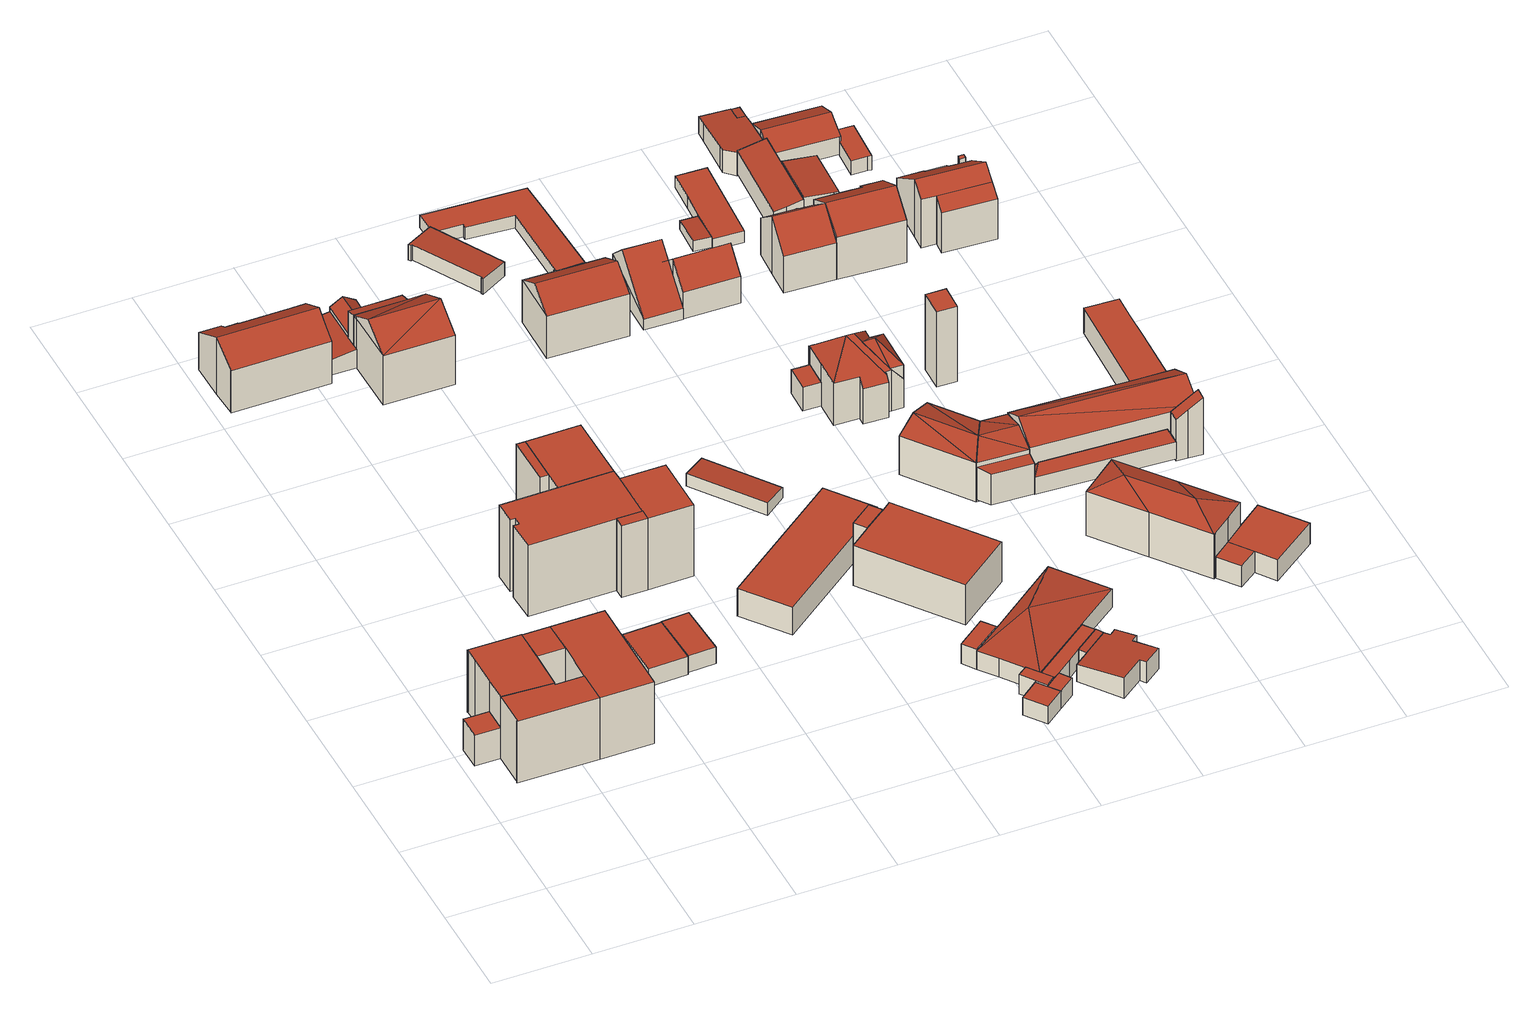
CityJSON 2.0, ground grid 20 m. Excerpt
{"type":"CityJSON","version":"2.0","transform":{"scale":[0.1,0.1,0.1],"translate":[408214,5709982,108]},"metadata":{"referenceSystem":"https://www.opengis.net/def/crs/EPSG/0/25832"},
"CityObjects":{
"building1":{"type":"Building","attributes":{"Gemeindeschluessel":"05978036","Geometrietyp2DReferenz":"3000","function":"31001_3051"},"children":["building1-1","building1-2","building1-3","building1-4","building1-5"]},
"building1-1":{"type":"BuildingPart","attributes":{"roofType":"1000","measuredHeight":14.36},"parents":["building1"],"geometry":[{"type":"MultiSurface","lod":"2","boundaries":[[[0,1,2,3]],[[1,4,5,2]],[[6,7,8,9]],[[7,10,11,8]],[[12,13,14,15]],[[13,0,3,14]],[[13,12,10,7,6,4,1,0]],[[3,2,5,9,8,11,15,14]],[[9,5,4,6]],[[15,11,10,12]]],"semantics":{"surfaces":[{"type":"WallSurface"},{"type":"RoofSurface"},{"type":"GroundSurface"},{"type":"ClosureSurface"}],"values":[0,0,0,0,0,0,1,2,3,3]}}]},
"building1-2":{"type":"BuildingPart","attributes":{"roofType":"1000","measuredHeight":7.15},"parents":["building1"],"geometry":[{"type":"MultiSurface","lod":"2","boundaries":[[[16,17,18,19]],[[17,20,21,18]],[[20,22,23,21]],[[24,16,19,5]],[[24,22,20,17,16]],[[18,21,23,5,19]],[[5,23,22,24]]],"semantics":{"surfaces":[{"type":"WallSurface"},{"type":"RoofSurface"},{"type":"GroundSurface"},{"type":"ClosureSurface"}],"values":[0,0,0,0,1,2,3]}}]},
"building1-3":{"type":"BuildingPart","attributes":{"roofType":"1000","measuredHeight":14.36},"parents":["building1"],"geometry":[{"type":"MultiSurface","lod":"2","boundaries":[[[25,26,27,28]],[[26,29,30,27]],[[29,12,15,30]],[[31,32,11,10]],[[31,10,12,29,26,25]],[[28,27,30,15,11,32]],[[10,11,15,12]],[[31,25,28,32]]],"semantics":{"surfaces":[{"type":"WallSurface"},{"type":"RoofSurface"},{"type":"GroundSurface"},{"type":"ClosureSurface"}],"values":[0,0,0,0,1,2,3,3]}}]},
"building1-4":{"type":"BuildingPart","attributes":{"roofType":"1000","measuredHeight":14.36},"parents":["building1"],"geometry":[{"type":"MultiSurface","lod":"2","boundaries":[[[33,25,28,34]],[[31,35,36,32]],[[35,31,25,33]],[[34,28,32,36]],[[25,31,32,28]],[[34,36,35,33]]],"semantics":{"surfaces":[{"type":"WallSurface"},{"type":"RoofSurface"},{"type":"GroundSurface"},{"type":"ClosureSurface"}],"values":[0,0,1,2,3,3]}}]},
"building1-5":{"type":"BuildingPart","attributes":{"roofType":"1000","measuredHeight":14.52},"parents":["building1"],"geometry":[{"type":"MultiSurface","lod":"2","boundaries":[[[37,23,22]],[[37,38,39,23]],[[38,40,41,39]],[[40,42,43,41]],[[42,44,45,43]],[[44,46,33,34,45]],[[47,48,6,9,36,35]],[[48,47,46,44,42,40,38,37,49]],[[5,23,39,41,43,45,34,36,9]],[[22,24,4,49,37]],[[22,23,5,24]],[[35,33,46,47]],[[35,36,34,33]],[[4,6,48,49]],[[4,24,5,9,6]]],"semantics":{"surfaces":[{"type":"WallSurface"},{"type":"RoofSurface"},{"type":"GroundSurface"},{"type":"ClosureSurface"}],"values":[0,0,0,0,0,0,0,1,2,0,3,0,3,0,3]}}]},
"building2":{"type":"Building","attributes":{"Gemeindeschluessel":"05978036","Geometrietyp2DReferenz":"3000","function":"31001_2500","roofType":"1000","measuredHeight":4.21},"geometry":[{"type":"MultiSurface","lod":"2","boundaries":[[[50,51,52,53]],[[51,54,55,52]],[[54,56,57,55]],[[56,50,53,57]],[[56,54,51,50]],[[53,52,55,57]]],"semantics":{"surfaces":[{"type":"WallSurface"},{"type":"RoofSurface"},{"type":"GroundSurface"}],"values":[0,0,0,0,1,2]}}]},
"building3":{"type":"Building","attributes":{"Gemeindeschluessel":"05978036","Geometrietyp2DReferenz":"3000","function":"31001_1000","roofType":"3100","measuredHeight":13.3},"geometry":[{"type":"MultiSurface","lod":"2","boundaries":[[[58,59,60,61]],[[59,62,63,60]],[[62,64,65,63]],[[64,66,67,65]],[[66,68,69,67]],[[68,70,71,69]],[[70,72,73,71]],[[72,74,75,73]],[[74,76,77,75]],[[76,78,79,77]],[[78,80,81,79]],[[80,82,83,81]],[[82,58,61,83]],[[78,76,74,72,70,68]],[[68,66,64,62,59,58,82,80,78]],[[61,60,63,65,67,69,71,73,75,77,79,81,83]]],"semantics":{"surfaces":[{"type":"WallSurface"},{"type":"RoofSurface"},{"type":"GroundSurface"}],"values":[0,0,0,0,0,0,0,0,0,0,0,0,0,1,1,2]}}]},
"building4":{"type":"Building","attributes":{"Gemeindeschluessel":"05978036","Geometrietyp2DReferenz":"3000","function":"31001_2500","roofType":"1000","measuredHeight":3.84},"geometry":[{"type":"MultiSurface","lod":"2","boundaries":[[[84,85,86,87]],[[85,88,89,86]],[[88,90,91,89]],[[90,84,87,91]],[[90,88,85,84]],[[87,86,89,91]]],"semantics":{"surfaces":[{"type":"WallSurface"},{"type":"RoofSurface"},{"type":"GroundSurface"}],"values":[0,0,0,0,1,2]}}]},
"building5":{"type":"Building","attributes":{"Gemeindeschluessel":"05978036","Geometrietyp2DReferenz":"3000","function":"31001_1000"},"children":["building5-1","building5-2","building5-3","building5-4","building5-5"]},
"building5-1":{"type":"BuildingPart","attributes":{"roofType":"1000","measuredHeight":16.8},"parents":["building5"],"geometry":[{"type":"MultiSurface","lod":"2","boundaries":[[[92,93,94,95,96]],[[93,97,98,99,94]],[[97,93,92,100]],[[101,95,94,99]],[[96,102,100,92]],[[95,101,102,96]],[[98,97,100,102]],[[102,101,99,98]]],"semantics":{"surfaces":[{"type":"WallSurface"},{"type":"RoofSurface"},{"type":"GroundSurface"},{"type":"ClosureSurface"}],"values":[0,0,1,2,0,3,0,3]}}]},
"building5-2":{"type":"BuildingPart","attributes":{"roofType":"1000","measuredHeight":16.68},"parents":["building5"],"geometry":[{"type":"MultiSurface","lod":"2","boundaries":[[[103,104,105,106]],[[104,107,108,105]],[[107,109,110,108]],[[109,107,104,103]],[[106,105,108,110]],[[106,110,109,103]]],"semantics":{"surfaces":[{"type":"WallSurface"},{"type":"RoofSurface"},{"type":"GroundSurface"},{"type":"ClosureSurface"}],"values":[0,0,0,1,2,3]}}]},
"building5-3":{"type":"BuildingPart","attributes":{"roofType":"1000","measuredHeight":16.76},"parents":["building5"],"geometry":[{"type":"MultiSurface","lod":"2","boundaries":[[[111,112,113,114]],[[111,115,116,112]],[[115,96,95,116]],[[96,115,111,114,102]],[[113,112,116,95,101]],[[101,95,96,102]],[[114,113,101,102]]],"semantics":{"surfaces":[{"type":"WallSurface"},{"type":"RoofSurface"},{"type":"GroundSurface"},{"type":"ClosureSurface"}],"values":[0,0,0,1,2,3,3]}}]},
"building5-4":{"type":"BuildingPart","attributes":{"roofType":"1000","measuredHeight":16.69},"parents":["building5"],"geometry":[{"type":"MultiSurface","lod":"2","boundaries":[[[117,103,106,118]],[[119,120,110,109]],[[119,121,122,120]],[[121,119,109,103,117]],[[118,106,110,120,122]],[[109,110,106,103]],[[117,118,122,121]]],"semantics":{"surfaces":[{"type":"WallSurface"},{"type":"RoofSurface"},{"type":"GroundSurface"},{"type":"ClosureSurface"}],"values":[0,0,0,1,2,3,3]}}]},
"building5-5":{"type":"BuildingPart","attributes":{"roofType":"1000","measuredHeight":16.69},"parents":["building5"],"geometry":[{"type":"MultiSurface","lod":"2","boundaries":[[[114,113,122,121]],[[98,123,124,99]],[[123,125,126,124]],[[125,127,128,126]],[[127,129,130,128]],[[129,131,132,130]],[[131,133,134,132]],[[133,117,118,134]],[[133,131,129,127,125,123,98,102,114,121,117]],[[118,122,113,101,99,124,126,128,130,132,134]],[[117,121,122,118]],[[113,114,102,101]],[[99,101,102,98]]],"semantics":{"surfaces":[{"type":"WallSurface"},{"type":"RoofSurface"},{"type":"GroundSurface"},{"type":"ClosureSurface"}],"values":[0,0,0,0,0,0,0,0,1,2,3,3,3]}}]},
"building6":{"type":"Building","attributes":{"Gemeindeschluessel":"05978036","Geometrietyp2DReferenz":"3000","function":"31001_1000"},"children":["building6-1","building6-2","building6-3","building6-4"]},
"building6-1":{"type":"BuildingPart","attributes":{"roofType":"2100","measuredHeight":11.34},"parents":["building6"],"geometry":[{"type":"MultiSurface","lod":"2","boundaries":[[[135,136,137,138,139]],[[136,140,141,137]],[[140,136,135,142,143]],[[144,145,146,138,137,141]],[[142,147,148,149,143]],[[148,145,144,149]],[[135,139,150,147,142]],[[139,138,146,150]],[[150,146,145,148,147]],[[144,141,140,143,149]]],"semantics":{"surfaces":[{"type":"WallSurface"},{"type":"RoofSurface"},{"type":"GroundSurface"},{"type":"ClosureSurface"}],"values":[0,0,1,2,0,3,0,3,3,3]}}]},
"building6-2":{"type":"BuildingPart","attributes":{"roofType":"2100","measuredHeight":4.3},"parents":["building6"],"geometry":[{"type":"MultiSurface","lod":"2","boundaries":[[[151,152,153,154]],[[155,156,157,158]],[[156,151,154,157]],[[156,155,149,148,152,151]],[[154,153,145,144,158,157]],[[144,145,148,149]],[[158,144,149,155]],[[145,153,152,148]]],"semantics":{"surfaces":[{"type":"WallSurface"},{"type":"RoofSurface"},{"type":"GroundSurface"},{"type":"ClosureSurface"}],"values":[0,0,0,1,2,3,3,3]}}]},
"building6-3":{"type":"BuildingPart","attributes":{"roofType":"3100","measuredHeight":6.99},"parents":["building6"],"geometry":[{"type":"MultiSurface","lod":"2","boundaries":[[[159,160,161,162]],[[160,163,164,161]],[[163,139,138,164]],[[165,159,162,153,152]],[[150,139,163,160,159]],[[159,165,147,150]],[[162,161,164,138,146,145,153]],[[146,138,139,150]],[[147,148,145,146,150]],[[165,152,148,147]],[[145,148,152,153]]],"semantics":{"surfaces":[{"type":"WallSurface"},{"type":"RoofSurface"},{"type":"GroundSurface"},{"type":"ClosureSurface"}],"values":[0,0,0,0,1,1,2,3,3,0,3]}}]},
"building6-4":{"type":"BuildingPart","attributes":{"roofType":"3100","measuredHeight":15.18},"parents":["building6"],"geometry":[{"type":"MultiSurface","lod":"2","boundaries":[[[166,167,155,158,168]],[[169,170,171,141,140]],[[170,172,173,171]],[[172,166,168,173]],[[174,166,172]],[[174,175,166]],[[175,174,170]],[[170,169,176,177,175]],[[166,175,177,167]],[[167,177,176]],[[170,174,172]],[[168,158,144,141,171,173]],[[149,155,167,176,143]],[[158,155,149,144]],[[140,143,176,169]],[[140,141,144,149,143]]],"semantics":{"surfaces":[{"type":"WallSurface"},{"type":"RoofSurface"},{"type":"GroundSurface"},{"type":"ClosureSurface"}],"values":[0,0,0,0,1,1,1,1,0,0,0,2,0,3,0,3]}}]},
"building7":{"type":"Building","attributes":{"Gemeindeschluessel":"05978036","Geometrietyp2DReferenz":"3000","function":"31001_2460","roofType":"2100","measuredHeight":2.83},"geometry":[{"type":"MultiSurface","lod":"2","boundaries":[[[178,179,180,181]],[[179,182,183,180]],[[182,184,185,183]],[[184,178,181,185]],[[184,182,179,178]],[[181,180,183,185]]],"semantics":{"surfaces":[{"type":"WallSurface"},{"type":"RoofSurface"},{"type":"GroundSurface"}],"values":[0,0,0,0,1,2]}}]},
"building8":{"type":"Building","attributes":{"Gemeindeschluessel":"05978036","Geometrietyp2DReferenz":"3000","function":"31001_1000"},"children":["building8-1","building8-2","building8-3"]},
"building8-1":{"type":"BuildingPart","attributes":{"roofType":"1000","measuredHeight":9.43},"parents":["building8"],"geometry":[{"type":"MultiSurface","lod":"2","boundaries":[[[186,187,188,189]],[[190,191,192,193]],[[191,194,195,192]],[[194,196,197,195]],[[196,186,189,197]],[[196,194,191,190,187,186]],[[189,188,193,192,195,197]],[[193,188,187,190]]],"semantics":{"surfaces":[{"type":"WallSurface"},{"type":"RoofSurface"},{"type":"GroundSurface"},{"type":"ClosureSurface"}],"values":[0,0,0,0,0,1,2,3]}}]},
"building8-2":{"type":"BuildingPart","attributes":{"roofType":"1000","measuredHeight":9.49},"parents":["building8"],"geometry":[{"type":"MultiSurface","lod":"2","boundaries":[[[198,199,200,201,188,187]],[[202,203,190,193,204,205]],[[203,202,199,198]],[[188,201,204,193]],[[205,200,199,202]],[[205,204,201,200]],[[187,190,203,198]],[[187,188,193,190]]],"semantics":{"surfaces":[{"type":"WallSurface"},{"type":"RoofSurface"},{"type":"GroundSurface"},{"type":"ClosureSurface"}],"values":[0,0,1,2,0,3,0,3]}}]},
"building8-3":{"type":"BuildingPart","attributes":{"roofType":"1000","measuredHeight":6.51},"parents":["building8"],"geometry":[{"type":"MultiSurface","lod":"2","boundaries":[[[206,207,208,209]],[[207,210,211,208]],[[210,212,213,211]],[[212,205,204,213]],[[200,214,215,201]],[[214,206,209,215]],[[214,200,205,212,210,207,206]],[[209,208,211,213,204,201,215]],[[201,204,205,200]]],"semantics":{"surfaces":[{"type":"WallSurface"},{"type":"RoofSurface"},{"type":"GroundSurface"},{"type":"ClosureSurface"}],"values":[0,0,0,0,0,0,1,2,3]}}]},
"building9":{"type":"Building","attributes":{"Gemeindeschluessel":"05978036","Geometrietyp2DReferenz":"3000","function":"31001_2000","roofType":"2100","measuredHeight":3.61},"geometry":[{"type":"MultiSurface","lod":"2","boundaries":[[[216,217,218,219]],[[217,220,221,218]],[[220,222,223,221]],[[222,224,225,223]],[[224,226,227,225]],[[226,228,229,227]],[[228,230,231,229]],[[230,232,233,231]],[[232,234,235,233]],[[234,216,219,235]],[[234,232,230,228,226,224,222,220,217,216]],[[219,218,221,223,225,227,229,231,233,235]]],"semantics":{"surfaces":[{"type":"WallSurface"},{"type":"RoofSurface"},{"type":"GroundSurface"}],"values":[0,0,0,0,0,0,0,0,0,0,1,2]}}]},
"building10":{"type":"Building","attributes":{"Gemeindeschluessel":"05978036","Geometrietyp2DReferenz":"3000","function":"31001_1100","roofType":"3100","measuredHeight":13.28},"geometry":[{"type":"MultiSurface","lod":"2","boundaries":[[[236,237,238,239]],[[237,240,241,238]],[[240,242,243,241]],[[242,236,239,243]],[[240,237,244]],[[236,242,245]],[[237,236,245,244]],[[242,240,244,245]],[[239,238,241,243]]],"semantics":{"surfaces":[{"type":"WallSurface"},{"type":"RoofSurface"},{"type":"GroundSurface"}],"values":[0,0,0,0,0,0,1,1,2]}}]},
"building11":{"type":"Building","attributes":{"name":"Ev. Kindergarten","Gemeindeschluessel":"05978036","Geometrietyp2DReferenz":"3000","function":"31001_3060"},"children":["building11-1","building11-2","building11-3","building11-4","building11-5","building11-6","building11-7","building11-8"]},
"building11-1":{"type":"BuildingPart","attributes":{"roofType":"1000","measuredHeight":4.09},"parents":["building11"],"geometry":[{"type":"MultiSurface","lod":"2","boundaries":[[[246,247,248,249]],[[247,250,251,248]],[[252,250,247,246,253]],[[249,248,251,254,255]],[[250,252,254,251]],[[255,254,252,253]],[[249,255,253,246]]],"semantics":{"surfaces":[{"type":"WallSurface"},{"type":"RoofSurface"},{"type":"GroundSurface"},{"type":"ClosureSurface"}],"values":[0,0,1,2,3,3,3]}}]},
"building11-2":{"type":"BuildingPart","attributes":{"roofType":"1000","measuredHeight":4.49},"parents":["building11"],"geometry":[{"type":"MultiSurface","lod":"2","boundaries":[[[256,257,258,259,260]],[[257,261,262,263,258]],[[261,257,256,264,265]],[[255,254,259,258,263,266]],[[252,253,265,264]],[[254,255,253,252]],[[260,252,264,256]],[[254,252,260,259]],[[253,267,268,262,261,265]],[[253,255,266,267]],[[266,263,262,268,267]]],"semantics":{"surfaces":[{"type":"WallSurface"},{"type":"RoofSurface"},{"type":"GroundSurface"},{"type":"ClosureSurface"}],"values":[0,0,1,2,0,3,0,3,0,3,3]}}]},
"building11-3":{"type":"BuildingPart","attributes":{"roofType":"1000","measuredHeight":4.15},"parents":["building11"],"geometry":[{"type":"MultiSurface","lod":"2","boundaries":[[[269,270,271,272]],[[273,274,275,276]],[[274,246,249,275]],[[267,253,246,274,273,270,269]],[[272,271,276,275,249,255,266]],[[276,271,270,273]],[[249,246,253,255]],[[266,255,253,267]],[[272,266,267,269]]],"semantics":{"surfaces":[{"type":"WallSurface"},{"type":"RoofSurface"},{"type":"GroundSurface"},{"type":"ClosureSurface"}],"values":[0,0,0,1,2,3,3,3,3]}}]},
"building11-4":{"type":"BuildingPart","attributes":{"roofType":"2100","measuredHeight":4.92},"parents":["building11"],"geometry":[{"type":"MultiSurface","lod":"2","boundaries":[[[277,278,279,280]],[[278,281,282,279]],[[281,283,284,282]],[[283,285,286,284]],[[285,287,288,286]],[[287,289,290,288]],[[289,291,292,290]],[[293,294,295,296]],[[294,297,298,295]],[[297,277,280,298]],[[297,294,293,291,289,287,285,283,281,278,277]],[[280,279,282,284,286,288,290,292,296,295,298]],[[296,292,291,293]]],"semantics":{"surfaces":[{"type":"WallSurface"},{"type":"RoofSurface"},{"type":"GroundSurface"},{"type":"ClosureSurface"}],"values":[0,0,0,0,0,0,0,0,0,0,1,2,3]}}]},
"building11-5":{"type":"BuildingPart","attributes":{"roofType":"3500","measuredHeight":5.85},"parents":["building11"],"geometry":[{"type":"MultiSurface","lod":"2","boundaries":[[[262,299,300,263]],[[299,301,302,300]],[[303,304,305,306]],[[304,307,308,305]],[[307,309,269,272,308]],[[268,309,307,310]],[[301,299,262,268,310]],[[304,303,301,310]],[[307,304,310]],[[272,266,263,300,302,306,305,308]],[[267,269,309,268]],[[267,266,272,269]],[[266,267,268,262,263]],[[306,302,301,303]]],"semantics":{"surfaces":[{"type":"WallSurface"},{"type":"RoofSurface"},{"type":"GroundSurface"},{"type":"ClosureSurface"}],"values":[0,0,0,0,0,1,1,1,1,2,0,3,3,3]}}]},
"building11-6":{"type":"BuildingPart","attributes":{"roofType":"2100","measuredHeight":4.23},"parents":["building11"],"geometry":[{"type":"MultiSurface","lod":"2","boundaries":[[[311,293,296,271,270]],[[312,273,276,292,291]],[[312,291,293,311]],[[271,296,292,276]],[[291,292,296,293]],[[270,273,312,311]],[[270,271,276,273]]],"semantics":{"surfaces":[{"type":"WallSurface"},{"type":"RoofSurface"},{"type":"GroundSurface"},{"type":"ClosureSurface"}],"values":[0,0,1,2,3,0,3]}}]},
"building11-7":{"type":"BuildingPart","attributes":{"roofType":"1000","measuredHeight":4.1},"parents":["building11"],"geometry":[{"type":"MultiSurface","lod":"2","boundaries":[[[250,313,314,251]],[[313,315,316,314]],[[315,260,259,316]],[[260,315,313,250,252]],[[251,314,316,259,254]],[[250,251,254,252]],[[254,259,260,252]]],"semantics":{"surfaces":[{"type":"WallSurface"},{"type":"RoofSurface"},{"type":"GroundSurface"},{"type":"ClosureSurface"}],"values":[0,0,0,1,2,3,3]}}]},
"building11-8":{"type":"BuildingPart","attributes":{"roofType":"1000","measuredHeight":4.62},"parents":["building11"],"geometry":[{"type":"MultiSurface","lod":"2","boundaries":[[[317,318,319,320]],[[318,321,303,306,319]],[[322,317,320,302,301]],[[322,321,318,317]],[[320,319,306,302]],[[301,303,321,322]],[[301,302,306,303]]],"semantics":{"surfaces":[{"type":"WallSurface"},{"type":"RoofSurface"},{"type":"GroundSurface"},{"type":"ClosureSurface"}],"values":[0,0,0,1,2,0,3]}}]},
"building12":{"type":"Building","attributes":{"Gemeindeschluessel":"05978036","Geometrietyp2DReferenz":"3000","function":"31001_2460","roofType":"1000","measuredHeight":2.95},"geometry":[{"type":"MultiSurface","lod":"2","boundaries":[[[323,324,325,326]],[[324,327,328,325]],[[327,329,330,328]],[[329,331,332,330]],[[331,333,334,332]],[[333,335,336,334]],[[335,337,338,336]],[[337,339,340,338]],[[339,341,342,340]],[[341,343,344,342]],[[343,345,346,344]],[[345,323,326,346]],[[345,343,341,339,337,335,333,331,329,327,324,323]],[[326,325,328,330,332,334,336,338,340,342,344,346]]],"semantics":{"surfaces":[{"type":"WallSurface"},{"type":"RoofSurface"},{"type":"GroundSurface"}],"values":[0,0,0,0,0,0,0,0,0,0,0,0,1,2]}}]},
"building13":{"type":"Building","attributes":{"Gemeindeschluessel":"05978036","Geometrietyp2DReferenz":"3000","function":"31001_2460","roofType":"1000","measuredHeight":2.67},"geometry":[{"type":"MultiSurface","lod":"2","boundaries":[[[347,348,349,350]],[[348,351,352,349]],[[351,353,354,352]],[[353,355,356,354]],[[355,357,358,356]],[[357,347,350,358]],[[357,355,353,351,348,347]],[[350,349,352,354,356,358]]],"semantics":{"surfaces":[{"type":"WallSurface"},{"type":"RoofSurface"},{"type":"GroundSurface"}],"values":[0,0,0,0,0,0,1,2]}}]},
"building14":{"type":"Building","attributes":{"Gemeindeschluessel":"05978036","Geometrietyp2DReferenz":"3000","function":"31001_1100","roofType":"3100","measuredHeight":11.37},"geometry":[{"type":"MultiSurface","lod":"2","boundaries":[[[359,360,361,362]],[[360,363,364,361]],[[363,365,366,364]],[[365,359,362,366]],[[363,360,367]],[[359,365,368]],[[360,359,368,367]],[[365,363,367,368]],[[362,361,364,366]]],"semantics":{"surfaces":[{"type":"WallSurface"},{"type":"RoofSurface"},{"type":"GroundSurface"}],"values":[0,0,0,0,0,0,1,1,2]}}]},
"building15":{"type":"Building","attributes":{"Gemeindeschluessel":"05978036","Geometrietyp2DReferenz":"3000","function":"31001_1000"},"children":["building15-1","building15-2","building15-3"]},
"building15-1":{"type":"BuildingPart","attributes":{"roofType":"3200","measuredHeight":14.08},"parents":["building15"],"geometry":[{"type":"MultiSurface","lod":"2","boundaries":[[[369,370,371,372,373]],[[374,369,373,375]],[[369,376,370]],[[374,377,378]],[[374,376,369]],[[376,374,378]],[[370,376,377]],[[377,376,378]],[[373,372,379,375]],[[377,371,370]],[[377,379,372,371]],[[377,374,375,379]]],"semantics":{"surfaces":[{"type":"WallSurface"},{"type":"RoofSurface"},{"type":"GroundSurface"},{"type":"ClosureSurface"}],"values":[0,0,1,1,1,1,1,1,2,0,3,3]}}]},
"building15-2":{"type":"BuildingPart","attributes":{"roofType":"1000","measuredHeight":5.42},"parents":["building15"],"geometry":[{"type":"MultiSurface","lod":"2","boundaries":[[[380,381,382,383]],[[381,384,385,382]],[[386,380,383,387]],[[386,384,381,380]],[[383,382,385,387]],[[387,385,384,386]]],"semantics":{"surfaces":[{"type":"WallSurface"},{"type":"RoofSurface"},{"type":"GroundSurface"},{"type":"ClosureSurface"}],"values":[0,0,0,1,2,3]}}]},
"building15-3":{"type":"BuildingPart","attributes":{"roofType":"3200","measuredHeight":15.3},"parents":["building15"],"geometry":[{"type":"MultiSurface","lod":"2","boundaries":[[[388,389,390,391]],[[389,392,386,387,390]],[[393,384,385,384]],[[393,394,395,385,384]],[[394,396,397,395]],[[396,398,399,397]],[[398,400,401,399]],[[400,402,403,401]],[[402,404,405,403]],[[404,406,407,405]],[[406,408,409,407]],[[408,410,411,409]],[[410,412,413,411]],[[412,374,375,413]],[[371,414,415,372]],[[414,416,417,415]],[[416,418,419,417]],[[418,420,421,419]],[[420,422,423,421]],[[422,424,425,423]],[[424,388,391,425]],[[377,374,412,426]],[[416,414,371,377]],[[393,392,389,427]],[[412,410,427,426]],[[410,408,406,404,402,400,398,396,394,393,427]],[[420,418,416,377,426,427]],[[389,388,424,422,420,427]],[[391,390,387,385,395,397,399,401,403,405,407,409,411,413,375,379,372,415,417,419,421,423,425]],[[384,386,392,393]],[[384,385,387,386]],[[374,377,379,375]],[[371,372,379,377]]],"semantics":{"surfaces":[{"type":"WallSurface"},{"type":"RoofSurface"},{"type":"GroundSurface"},{"type":"ClosureSurface"}],"values":[0,0,0,0,0,0,0,0,0,0,0,0,0,0,0,0,0,0,0,0,0,1,1,1,1,1,1,1,2,0,3,3,3]}}]},
"building16":{"type":"Building","attributes":{"Gemeindeschluessel":"05978036","Geometrietyp2DReferenz":"3000","function":"31001_1000","roofType":"3100","measuredHeight":10.51},"geometry":[{"type":"MultiSurface","lod":"2","boundaries":[[[428,429,430,431]],[[429,432,433,430]],[[432,434,435,433]],[[434,436,437,435]],[[436,438,439,437]],[[438,440,441,439]],[[440,442,443,441]],[[442,444,445,443]],[[444,446,447,445]],[[446,428,431,447]],[[442,440,438,436,434,432,429,428]],[[428,446,444,442]],[[431,430,433,435,437,439,441,443,445,447]]],"semantics":{"surfaces":[{"type":"WallSurface"},{"type":"RoofSurface"},{"type":"GroundSurface"}],"values":[0,0,0,0,0,0,0,0,0,0,1,1,2]}}]},
"building17":{"type":"Building","attributes":{"Gemeindeschluessel":"05978036","Geometrietyp2DReferenz":"3000","function":"31001_2000"},"children":["building17-1","building17-2"]},
"building17-1":{"type":"BuildingPart","attributes":{"roofType":"3100","measuredHeight":10.64},"parents":["building17"],"geometry":[{"type":"MultiSurface","lod":"2","boundaries":[[[448,449,450,451]],[[452,453,454,455]],[[452,448,451,453]],[[448,452,456]],[[448,457,458,449]],[[457,448,456]],[[456,455,459,457]],[[455,456,452]],[[451,450,454,453]],[[449,460,455]],[[455,454,450,449]],[[458,460,449]],[[457,459,455,460,458]]],"semantics":{"surfaces":[{"type":"WallSurface"},{"type":"RoofSurface"},{"type":"GroundSurface"},{"type":"ClosureSurface"}],"values":[0,0,0,0,1,1,1,1,2,0,3,0,3]}}]},
"building17-2":{"type":"BuildingPart","attributes":{"roofType":"3100","measuredHeight":10.64},"parents":["building17"],"geometry":[{"type":"MultiSurface","lod":"2","boundaries":[[[449,461,462,450]],[[461,463,464,462]],[[463,455,454,464]],[[463,461,465]],[[449,465,461]],[[465,449,460,458,457]],[[457,463,465]],[[463,457,459,455]],[[450,462,464,454]],[[450,454,455,449]],[[455,460,449]],[[459,457,458,457]],[[455,459,457,458,460]]],"semantics":{"surfaces":[{"type":"WallSurface"},{"type":"RoofSurface"},{"type":"GroundSurface"},{"type":"ClosureSurface"}],"values":[0,0,0,0,1,1,1,1,2,3,0,0,3]}}]},
"building18":{"type":"Building","attributes":{"Gemeindeschluessel":"05978036","Geometrietyp2DReferenz":"3000","function":"31001_9998","roofType":"2100","measuredHeight":7.63},"geometry":[{"type":"MultiSurface","lod":"2","boundaries":[[[466,467,468,469]],[[467,470,471,468]],[[470,472,473,471]],[[472,466,469,473]],[[472,470,467,466]],[[469,468,471,473]]],"semantics":{"surfaces":[{"type":"WallSurface"},{"type":"RoofSurface"},{"type":"GroundSurface"}],"values":[0,0,0,0,1,2]}}]},
"building19":{"type":"Building","attributes":{"Gemeindeschluessel":"05978036","Geometrietyp2DReferenz":"3000","function":"31001_2460","roofType":"2100","measuredHeight":2.55},"geometry":[{"type":"MultiSurface","lod":"2","boundaries":[[[474,475,476,477]],[[475,478,479,476]],[[478,480,481,479]],[[480,474,477,481]],[[480,478,475,474]],[[477,476,479,481]]],"semantics":{"surfaces":[{"type":"WallSurface"},{"type":"RoofSurface"},{"type":"GroundSurface"}],"values":[0,0,0,0,1,2]}}]},
"building20":{"type":"Building","attributes":{"Gemeindeschluessel":"05978036","Geometrietyp2DReferenz":"3000","function":"31001_2460","roofType":"1000","measuredHeight":2.74},"geometry":[{"type":"MultiSurface","lod":"2","boundaries":[[[482,475,483,484]],[[475,485,486,483]],[[485,487,488,486]],[[487,489,490,488]],[[489,491,492,490]],[[491,493,494,492]],[[493,482,484,494]],[[493,491,489,487,485,475,482]],[[484,483,486,488,490,492,494]]],"semantics":{"surfaces":[{"type":"WallSurface"},{"type":"RoofSurface"},{"type":"GroundSurface"}],"values":[0,0,0,0,0,0,0,1,2]}}]},
"building21":{"type":"Building","attributes":{"Gemeindeschluessel":"05978036","Geometrietyp2DReferenz":"3000","function":"31001_2460","roofType":"1000","measuredHeight":17.64},"geometry":[{"type":"MultiSurface","lod":"2","boundaries":[[[495,496,497,498]],[[496,499,500,497]],[[499,501,502,500]],[[501,495,498,502]],[[501,499,496,495]],[[498,497,500,502]]],"semantics":{"surfaces":[{"type":"WallSurface"},{"type":"RoofSurface"},{"type":"GroundSurface"}],"values":[0,0,0,0,1,2]}}]},
"building22":{"type":"Building","attributes":{"Gemeindeschluessel":"05978036","Geometrietyp2DReferenz":"3000","function":"31001_1100","roofType":"3100","measuredHeight":13.45},"geometry":[{"type":"MultiSurface","lod":"2","boundaries":[[[503,504,505,506]],[[504,507,508,505]],[[507,509,510,508]],[[509,511,512,510]],[[511,513,514,512]],[[513,515,516,514]],[[515,517,518,516]],[[517,519,520,518]],[[519,521,522,520]],[[521,523,524,522]],[[523,503,506,524]],[[519,517,515,513]],[[513,511,509,507,504,503,523,521,519]],[[506,505,508,510,512,514,516,518,520,522,524]]],"semantics":{"surfaces":[{"type":"WallSurface"},{"type":"RoofSurface"},{"type":"GroundSurface"}],"values":[0,0,0,0,0,0,0,0,0,0,0,1,1,2]}}]},
"building23":{"type":"Building","attributes":{"Gemeindeschluessel":"05978036","Geometrietyp2DReferenz":"3000","function":"31001_1100","roofType":"5000","measuredHeight":6.41},"geometry":[{"type":"MultiSurface","lod":"2","boundaries":[[[525,526,527,528]],[[526,529,530,527]],[[529,531,532,530]],[[531,525,528,532]],[[533,531,529]],[[534,533,529,526]],[[534,526,525]],[[533,534,525,531]],[[528,527,530,532]]],"semantics":{"surfaces":[{"type":"WallSurface"},{"type":"RoofSurface"},{"type":"GroundSurface"}],"values":[0,0,0,0,1,1,1,1,2]}}]},
"building24":{"type":"Building","attributes":{"Gemeindeschluessel":"05978036","Geometrietyp2DReferenz":"3000","function":"31001_1000"},"children":["building24-1","building24-2","building24-3"]},
"building24-1":{"type":"BuildingPart","attributes":{"roofType":"3200","measuredHeight":12.48},"parents":["building24"],"geometry":[{"type":"MultiSurface","lod":"2","boundaries":[[[535,536,537]],[[535,538,539,536]],[[538,540,541,539]],[[540,542,543,541]],[[542,544,545,543]],[[544,546,547,545]],[[546,548,549,547]],[[548,550,551,552,549]],[[546,544,553]],[[540,538,535,554,550,555]],[[542,540,555,553]],[[544,542,553]],[[550,548,555]],[[548,546,553,555]],[[556,536,539,541,543,545,547,549,552]],[[537,557,554,535]],[[537,536,556,557]],[[557,551,550,554]],[[557,556,552,551]]],"semantics":{"surfaces":[{"type":"WallSurface"},{"type":"RoofSurface"},{"type":"GroundSurface"},{"type":"ClosureSurface"}],"values":[0,0,0,0,0,0,0,0,1,1,1,1,1,1,2,0,3,0,3]}}]},
"building24-2":{"type":"BuildingPart","attributes":{"roofType":"1000","measuredHeight":4.96},"parents":["building24"],"geometry":[{"type":"MultiSurface","lod":"2","boundaries":[[[558,537,536,559]],[[560,558,559,561]],[[560,557,537,558]],[[559,536,556,561]],[[556,536,537,557]],[[557,560,561,556]]],"semantics":{"surfaces":[{"type":"WallSurface"},{"type":"RoofSurface"},{"type":"GroundSurface"},{"type":"ClosureSurface"}],"values":[0,0,1,2,3,3]}}]},
"building24-3":{"type":"BuildingPart","attributes":{"roofType":"1000","measuredHeight":4.96},"parents":["building24"],"geometry":[{"type":"MultiSurface","lod":"2","boundaries":[[[551,562,563,552]],[[562,564,565,563]],[[564,566,567,565]],[[566,560,561,567]],[[557,560,566,564,562,551]],[[552,563,565,567,561,556]],[[560,557,556,561]],[[552,556,557,551]]],"semantics":{"surfaces":[{"type":"WallSurface"},{"type":"RoofSurface"},{"type":"GroundSurface"},{"type":"ClosureSurface"}],"values":[0,0,0,0,1,2,3,3]}}]},
"building25":{"type":"Building","attributes":{"Gemeindeschluessel":"05978036","Geometrietyp2DReferenz":"3000","function":"31001_2000","roofType":"2100","measuredHeight":3.06},"geometry":[{"type":"MultiSurface","lod":"2","boundaries":[[[568,569,570,571]],[[569,572,573,570]],[[572,574,575,573]],[[574,576,577,575]],[[576,578,579,577]],[[578,568,571,579]],[[578,576,574,572,569,568]],[[571,570,573,575,577,579]]],"semantics":{"surfaces":[{"type":"WallSurface"},{"type":"RoofSurface"},{"type":"GroundSurface"}],"values":[0,0,0,0,0,0,1,2]}}]},
"building26":{"type":"Building","attributes":{"Gemeindeschluessel":"05978036","Geometrietyp2DReferenz":"3000","function":"31001_2000","roofType":"2100","measuredHeight":6.51},"geometry":[{"type":"MultiSurface","lod":"2","boundaries":[[[580,581,582,583]],[[581,584,585,582]],[[584,586,587,585]],[[586,588,589,587]],[[588,590,591,589]],[[590,592,593,591]],[[592,580,583,593]],[[592,590,588,586,584,581,580]],[[583,582,585,587,589,591,593]]],"semantics":{"surfaces":[{"type":"WallSurface"},{"type":"RoofSurface"},{"type":"GroundSurface"}],"values":[0,0,0,0,0,0,0,1,2]}}]},
"building27":{"type":"Building","attributes":{"Gemeindeschluessel":"05978036","Geometrietyp2DReferenz":"3000","function":"31001_2460","roofType":"2100","measuredHeight":2.69},"geometry":[{"type":"MultiSurface","lod":"2","boundaries":[[[594,595,596,597]],[[595,598,599,596]],[[598,600,601,599]],[[600,594,597,601]],[[600,598,595,594]],[[597,596,599,601]]],"semantics":{"surfaces":[{"type":"WallSurface"},{"type":"RoofSurface"},{"type":"GroundSurface"}],"values":[0,0,0,0,1,2]}}]},
"building28":{"type":"Building","attributes":{"Gemeindeschluessel":"05978036","Geometrietyp2DReferenz":"3000","function":"31001_1100"},"children":["building28-1","building28-2","building28-3"]},
"building28-1":{"type":"BuildingPart","attributes":{"roofType":"2100","measuredHeight":13.23},"parents":["building28"],"geometry":[{"type":"MultiSurface","lod":"2","boundaries":[[[602,603,604,605,606]],[[603,607,608,604]],[[607,609,610,608]],[[609,611,612,613,610]],[[611,609,607,603,602]],[[605,604,608,610,613]],[[606,612,611,602]],[[606,605,613,612]]],"semantics":{"surfaces":[{"type":"WallSurface"},{"type":"RoofSurface"},{"type":"GroundSurface"},{"type":"ClosureSurface"}],"values":[0,0,0,0,1,2,0,3]}}]},
"building28-2":{"type":"BuildingPart","attributes":{"roofType":"3100","measuredHeight":12.82},"parents":["building28"],"geometry":[{"type":"MultiSurface","lod":"2","boundaries":[[[614,606,605,615,616]],[[612,617,618,613]],[[617,619,620,618]],[[619,621,622,623,620]],[[624,614,621,619]],[[619,625,624]],[[606,624,625]],[[606,625,617,612]],[[614,624,606]],[[625,619,617]],[[623,615,605,613,618,620]],[[616,622,621,614]],[[616,615,623,622]],[[613,605,606,612]]],"semantics":{"surfaces":[{"type":"WallSurface"},{"type":"RoofSurface"},{"type":"GroundSurface"},{"type":"ClosureSurface"}],"values":[0,0,0,0,1,1,1,1,0,0,2,0,3,3]}}]},
"building28-3":{"type":"BuildingPart","attributes":{"roofType":"1000","measuredHeight":5.96},"parents":["building28"],"geometry":[{"type":"MultiSurface","lod":"2","boundaries":[[[626,627,628,629]],[[627,630,631,628]],[[630,632,633,631]],[[632,616,615,633]],[[622,626,629,623]],[[622,616,632,630,627,626]],[[629,628,631,633,615,623]],[[623,615,616,622]]],"semantics":{"surfaces":[{"type":"WallSurface"},{"type":"RoofSurface"},{"type":"GroundSurface"},{"type":"ClosureSurface"}],"values":[0,0,0,0,0,1,2,3]}}]},
"building29":{"type":"Building","attributes":{"Gemeindeschluessel":"05978036","Geometrietyp2DReferenz":"3000","function":"31001_2000","roofType":"3100","measuredHeight":13.51},"geometry":[{"type":"MultiSurface","lod":"2","boundaries":[[[634,635,512,514]],[[635,636,637,512]],[[636,638,639,637]],[[638,640,641,639]],[[640,642,643,641]],[[642,644,645,643]],[[644,646,647,645]],[[646,648,516,647]],[[648,634,514,516]],[[644,642,640,638,636,635,634]],[[634,648,646,644]],[[514,512,637,639,641,643,645,647,516]]],"semantics":{"surfaces":[{"type":"WallSurface"},{"type":"RoofSurface"},{"type":"GroundSurface"}],"values":[0,0,0,0,0,0,0,0,0,1,1,2]}}]},
"building30":{"type":"Building","attributes":{"Gemeindeschluessel":"05978036","Geometrietyp2DReferenz":"3000","function":"31001_2000"},"children":["building30-1","building30-2"]},
"building30-1":{"type":"BuildingPart","attributes":{"roofType":"2100","measuredHeight":5.47},"parents":["building30"],"geometry":[{"type":"MultiSurface","lod":"2","boundaries":[[[649,650,651,652]],[[650,653,654,651]],[[653,655,656,654]],[[655,657,658,656]],[[657,659,660,658]],[[659,661,662,663,660]],[[664,665,666,667]],[[665,649,652,666]],[[665,664,668,669,661,659,657,655,653,650,649]],[[652,651,654,656,658,660,663,670,667,666]],[[669,662,661]],[[670,663,662,669,668]],[[667,670,668,664]]],"semantics":{"surfaces":[{"type":"WallSurface"},{"type":"RoofSurface"},{"type":"GroundSurface"},{"type":"ClosureSurface"}],"values":[0,0,0,0,0,0,0,0,1,2,0,3,3]}}]},
"building30-2":{"type":"BuildingPart","attributes":{"roofType":"2100","measuredHeight":4.3},"parents":["building30"],"geometry":[{"type":"MultiSurface","lod":"2","boundaries":[[[671,664,667,672]],[[662,671,672,663]],[[662,669,668,664,671]],[[672,667,670,663]],[[668,670,667,664]],[[662,663,670,668,669]]],"semantics":{"surfaces":[{"type":"WallSurface"},{"type":"RoofSurface"},{"type":"GroundSurface"},{"type":"ClosureSurface"}],"values":[0,0,1,2,3,3]}}]},
"building31":{"type":"Building","attributes":{"Gemeindeschluessel":"05978036","Geometrietyp2DReferenz":"3000","function":"31001_2460","roofType":"2100","measuredHeight":6.54},"geometry":[{"type":"MultiSurface","lod":"2","boundaries":[[[673,674,675,573]],[[674,676,677,675]],[[676,678,679,677]],[[678,680,681,679]],[[680,673,573,681]],[[680,678,676,674,673]],[[573,675,677,679,681]]],"semantics":{"surfaces":[{"type":"WallSurface"},{"type":"RoofSurface"},{"type":"GroundSurface"}],"values":[0,0,0,0,0,1,2]}}]},
"building32":{"type":"Building","attributes":{"Gemeindeschluessel":"05978036","Geometrietyp2DReferenz":"3000","function":"31001_1000","roofType":"3100","measuredHeight":6.31},"geometry":[{"type":"MultiSurface","lod":"2","boundaries":[[[682,683,684,685]],[[683,686,687,684]],[[686,688,689,687]],[[688,665,690,689]],[[665,691,692,690]],[[691,693,694,692]],[[693,695,696,694]],[[695,697,698,696]],[[697,682,685,698]],[[693,691,665,688]],[[688,686,683,682,697,695,693]],[[685,684,687,689,690,692,694,696,698]]],"semantics":{"surfaces":[{"type":"WallSurface"},{"type":"RoofSurface"},{"type":"GroundSurface"}],"values":[0,0,0,0,0,0,0,0,0,1,1,2]}}]},
"building33":{"type":"Building","attributes":{"Gemeindeschluessel":"05978036","Geometrietyp2DReferenz":"3000","function":"31001_1000"},"children":["building33-1","building33-2","building33-3"]},
"building33-1":{"type":"BuildingPart","attributes":{"roofType":"2100","measuredHeight":11.25},"parents":["building33"],"geometry":[{"type":"MultiSurface","lod":"2","boundaries":[[[699,700,701,702]],[[700,703,704,701]],[[703,705,706,704]],[[705,703,700,699]],[[702,701,704,706]],[[702,706,705,699]]],"semantics":{"surfaces":[{"type":"WallSurface"},{"type":"RoofSurface"},{"type":"GroundSurface"},{"type":"ClosureSurface"}],"values":[0,0,0,1,2,3]}}]},
"building33-2":{"type":"BuildingPart","attributes":{"roofType":"3100","measuredHeight":13.48},"parents":["building33"],"geometry":[{"type":"MultiSurface","lod":"2","boundaries":[[[707,708,709,710]],[[708,711,712,709]],[[711,713,714,712]],[[713,715,716,714]],[[715,717,718,716]],[[717,719,720,718]],[[719,721,722,720]],[[723,724,725,726]],[[724,727,728,725]],[[727,699,702,728]],[[707,710,706,705]],[[727,724,723,721,719,717,715,713,711,708]],[[708,707,705,699,727]],[[710,709,712,714,716,718,720,722,726,725,728,702,706]],[[726,722,721,723]],[[705,706,702,699]]],"semantics":{"surfaces":[{"type":"WallSurface"},{"type":"RoofSurface"},{"type":"GroundSurface"},{"type":"ClosureSurface"}],"values":[0,0,0,0,0,0,0,0,0,0,0,1,1,2,3,3]}}]},
"building33-3":{"type":"BuildingPart","attributes":{"roofType":"1000","measuredHeight":9.25},"parents":["building33"],"geometry":[{"type":"MultiSurface","lod":"2","boundaries":[[[729,730,731,722,721]],[[730,732,733,731]],[[732,734,723,726,733]],[[734,732,730,729]],[[722,731,733,726]],[[721,723,734,729]],[[721,722,726,723]]],"semantics":{"surfaces":[{"type":"WallSurface"},{"type":"RoofSurface"},{"type":"GroundSurface"},{"type":"ClosureSurface"}],"values":[0,0,0,1,2,0,3]}}]},
"building34":{"type":"Building","attributes":{"Gemeindeschluessel":"05978036","Geometrietyp2DReferenz":"3000","function":"31001_2460","roofType":"1000","measuredHeight":3.26},"geometry":[{"type":"MultiSurface","lod":"2","boundaries":[[[735,736,737,738]],[[736,739,740,737]],[[739,741,742,740]],[[741,743,744,742]],[[743,745,746,744]],[[745,747,748,746]],[[747,735,738,748]],[[747,745,743,741,739,736,735]],[[738,737,740,742,744,746,748]]],"semantics":{"surfaces":[{"type":"WallSurface"},{"type":"RoofSurface"},{"type":"GroundSurface"}],"values":[0,0,0,0,0,0,0,1,2]}}]}
},
"vertices":[
[59,259,173],[60,260,173],[60,260,29],[59,259,29],[60,332,173],[60,332,29],[164,327,173],[164,324,173],[164,324,29],[164,327,29],[221,324,173],[221,324,29],[221,257,173],[59,258,173],[59,258,29],[221,257,29],
[9,332,101],[9,382,101],[9,382,29],[9,332,29],[10,382,101],[10,382,29],[60,382,101],[60,382,29],[60,332,101],
[222,474,173],[329,474,173],[329,474,29],[222,474,29],[328,257,173],[328,257,29],[222,408,173],[222,408,29],
[165,474,173],[165,474,29],[165,408,173],[165,408,29],
[60,382,174],[60,442,174],[60,442,29],[60,473,174],[60,473,29],[59,473,174],[59,473,29],[59,475,174],[59,475,29],[165,474,174],[165,408,174],[164,327,174],[60,332,174],
[455,507,77],[459,400,77],[459,400,35],[455,507,35],[381,397,77],[381,397,35],[377,504,77],[377,504,35],
[70,1551,100],[95,1551,100],[95,1551,3],[70,1551,3],[95,1548,102],[95,1548,3],[199,1548,102],[199,1548,3],[228,1549,101],[228,1549,3],[228,1492,136],[228,1492,3],[227,1458,116],[227,1458,3],[227,1434,101],[227,1434,3],[29,1433,102],[29,1433,3],[29,1436,103],[29,1436,3],[27,1491,136],[27,1491,3],[26,1568,89],[26,1568,3],[70,1568,89],[70,1568,3],
[455,507,78],[510,510,78],[510,510,40],[455,507,40],[515,402,78],[515,402,40],[459,400,78],[459,400,40],
[500,665,183],[449,665,183],[449,665,15],[500,665,15],[500,665,182],[449,687,183],[449,687,182],[449,687,15],[500,687,183],[500,687,15],[500,687,182],
[388,849,182],[372,849,182],[372,849,15],[388,849,15],[371,951,182],[371,951,15],[388,951,182],[388,951,15],
[591,788,182],[591,788,15],[500,788,15],[500,788,182],[591,666,182],[591,666,15],
[389,810,182],[389,810,15],[498,952,182],[498,952,15],[499,811,182],[499,811,15],
[274,686,182],[274,686,15],[273,747,182],[273,747,15],[284,747,182],[284,747,15],[284,763,182],[284,763,15],[274,763,182],[274,763,15],[273,809,182],[273,809,15],
[340,1493,107],[392,1493,107],[392,1493,1],[340,1493,1],[340,1493,51],[392,1470,114],[392,1470,1],[286,1493,107],[286,1470,114],[286,1470,1],[286,1493,1],[311,1493,1],[286,1493,54],[286,1493,44],[286,1470,44],[311,1493,71],
[231,1575,35],[286,1574,43],[286,1574,1],[231,1575,1],[286,1457,44],[227,1458,35],[227,1458,1],[286,1457,1],
[311,1573,71],[337,1573,54],[337,1573,1],[311,1573,1],[335,1496,54],[335,1496,1],[286,1574,54],
[287,1344,115],[286,1457,115],[287,1344,1],[392,1470,115],[428,1470,115],[428,1470,1],[428,1343,115],[428,1343,1],[428,1406,153],[286,1407,153],[286,1470,115],[286,1457,122],
[818,783,54],[774,750,58],[774,750,29],[818,783,29],[675,885,58],[675,885,29],[720,917,54],[720,917,29],
[833,509,124],[875,541,124],[875,541,30],[833,509,30],[922,576,124],[941,591,124],[941,591,30],[922,576,30],[1079,408,124],[1079,408,30],[971,326,124],[971,326,30],
[875,541,125],[858,564,125],[858,564,95],[858,564,30],[904,599,125],[922,576,125],[904,599,30],[904,599,95],
[609,517,95],[863,708,95],[863,708,30],[609,517,30],[930,619,95],[930,619,30],[904,600,95],[904,600,30],[677,428,95],[677,428,30],
[571,1546,44],[573,1547,44],[573,1547,8],[571,1546,8],[497,1681,44],[497,1681,8],[494,1680,44],[494,1680,8],[491,1685,44],[491,1685,8],[494,1687,44],[494,1687,8],[548,1717,41],[548,1717,8],[554,1707,41],[554,1707,8],[629,1573,41],[629,1573,8],[573,1542,44],[573,1542,8],
[763,1326,109],[602,1330,109],[602,1330,11],[763,1326,11],[604,1440,109],[604,1440,11],[765,1436,109],[765,1436,11],[603,1385,144],[764,1381,144],
[1045,84,78],[1061,61,78],[1061,61,37],[1045,84,37],[1028,36,78],[1028,36,37],[1011,58,78],[1030,73,78],[1011,58,37],[1030,73,37],
[996,78,82],[976,105,82],[976,105,37],[996,78,37],[996,78,78],[995,119,82],[995,119,80],[995,119,37],[1011,58,82],[1030,73,82],[1013,95,37],[1013,95,78],[1013,95,80],
[1138,189,78],[1155,167,78],[1155,167,37],[1138,189,37],[1103,128,78],[1076,107,78],[1076,107,37],[1103,128,37],
[1213,117,82],[1200,107,82],[1200,107,37],[1213,117,37],[1232,64,86],[1232,64,37],[1197,38,86],[1197,38,37],[1188,50,85],[1188,50,37],[1142,16,85],[1142,16,37],[1084,93,77],[1084,93,37],[1113,115,77],[1113,115,37],[1165,154,77],[1173,143,78],[1173,143,37],[1165,154,37],[1186,153,78],[1186,153,37],
[963,162,80],[963,162,37],[935,198,80],[935,198,37],[994,242,80],[1148,359,80],[1148,359,37],[994,242,37],[1227,255,80],[1227,255,37],[1138,189,80],[1062,253,95],
[1155,167,79],[1103,128,79],
[989,7,78],[989,7,37],[958,49,78],[958,49,37],
[916,224,83],[974,268,83],[974,268,37],[916,224,37],[994,242,83],[935,198,83],
[607,1695,36],[607,1703,36],[607,1703,7],[607,1695,7],[554,1707,36],[554,1707,7],[548,1717,36],[548,1717,7],[547,1759,36],[547,1759,7],[753,1749,36],[753,1749,7],[756,1682,36],[756,1682,7],[762,1517,36],[762,1517,7],[756,1517,36],[756,1517,7],[705,1517,36],[705,1517,7],[705,1520,36],[705,1520,7],[702,1688,36],[702,1688,7],
[702,1468,37],[702,1520,37],[702,1520,11],[702,1468,11],[705,1520,37],[705,1520,11],[705,1517,37],[705,1517,11],[756,1517,37],[756,1517,11],[756,1468,37],[756,1468,11],
[867,1323,41],[790,1325,41],[790,1325,16],[867,1323,16],[793,1466,85],[793,1466,16],[869,1464,85],[869,1464,16],[792,1421,130],[868,1418,130],
[1126,1026,120],[1123,932,120],[1123,932,89],[1123,932,22],[1126,1026,22],[1099,1027,120],[1099,1027,22],[1087,976,162],[1097,933,120],[1062,976,162],[1097,933,22],
[954,997,76],[956,1051,76],[956,1051,22],[954,997,22],[992,1050,76],[992,1050,22],[990,996,76],[990,996,22],
[1038,935,120],[988,937,120],[988,937,22],[1038,935,22],[990,996,120],[992,1050,120],[994,1050,120],[994,1050,22],[994,1059,112],[994,1059,22],[1005,1058,113],[1005,1058,22],[1005,1068,103],[1005,1068,22],[1038,1067,103],[1038,1067,22],[1038,1057,113],[1038,1057,22],[1049,1057,113],[1049,1057,22],[1049,1048,121],[1049,1048,22],[1086,1047,121],[1086,1047,22],[1100,1047,120],[1100,1047,22],[1123,930,89],[1123,930,22],[1099,931,118],[1099,931,22],[1088,931,117],[1088,931,22],[1088,928,114],[1088,928,22],[1087,917,104],[1087,917,22],[1038,919,104],[1038,919,22],[1052,989,175],[1037,990,175],
[867,1369,122],[868,1415,79],[868,1415,17],[867,1369,17],[917,1414,79],[917,1414,17],[917,1445,50],[917,1445,17],[947,1444,50],[947,1444,17],[947,1414,79],[947,1414,17],[980,1413,79],[980,1413,17],[980,1367,122],[980,1367,17],[979,1321,79],[979,1321,17],[867,1323,79],[867,1323,17],
[1121,824,116],[1186,738,116],[1186,738,25],[1121,824,25],[1037,761,116],[1037,761,25],[1132,635,25],[1132,635,116],[1079,792,132],[1159,686,132],[1165,699,128],[1152,674,128],[1185,737,116],
[1239,736,116],[1239,736,25],[1234,630,116],[1234,630,25],[1237,683,132],
[1234,630,107],[1233,606,102],[1233,606,31],[1234,630,31],[1150,610,102],[1150,610,31],[1132,635,107],[1132,635,31],
[1000,1553,35],[996,1485,40],[996,1485,15],[1000,1553,15],[961,1488,40],[961,1488,15],[965,1555,35],[965,1555,15],
[996,1479,40],[996,1485,13],[996,1479,13],[1000,1553,40],[1000,1553,13],[1003,1604,40],[1003,1604,13],[1006,1666,40],[1006,1666,13],[1068,1663,40],[1068,1663,13],[1056,1475,40],[1056,1475,13],
[1201,1011,198],[1242,1010,198],[1242,1010,22],[1201,1011,22],[1240,957,198],[1240,957,22],[1200,958,198],[1200,958,22],
[1101,1437,94],[1136,1435,94],[1136,1435,19],[1101,1437,19],[1141,1435,94],[1141,1435,19],[1140,1422,105],[1140,1422,19],[1167,1420,105],[1167,1420,19],[1164,1363,153],[1164,1363,19],[1161,1307,105],[1161,1307,19],[1060,1312,105],[1060,1312,19],[1063,1369,153],[1063,1369,19],[1066,1426,105],[1066,1426,19],[1100,1424,105],[1100,1424,19],
[1233,606,69],[1234,630,69],[1234,630,29],[1233,606,29],[1506,617,69],[1506,617,29],[1505,592,69],[1505,592,29],[1493,605,93],[1246,617,92],
[1432,260,135],[1432,260,31],[1432,260,80],[1430,259,135],[1430,259,31],[1429,258,135],[1429,258,31],[1348,362,135],[1348,362,31],[1269,462,135],[1269,462,31],[1348,524,135],[1348,524,31],[1430,419,135],[1430,419,31],[1508,320,135],[1508,320,80],[1508,320,31],[1340,452,156],[1469,289,135],[1429,340,156],[1469,289,31],[1469,289,80],
[1464,217,80],[1464,217,31],[1502,245,80],[1502,245,31],
[1560,360,80],[1560,360,31],[1625,276,80],[1625,276,31],[1530,206,80],[1530,206,31],
[1136,1435,46],[1138,1472,46],[1138,1472,17],[1136,1435,17],[1170,1470,48],[1170,1470,17],[1167,1420,48],[1167,1420,17],[1140,1422,46],[1140,1422,17],[1141,1435,46],[1141,1435,17],
[1124,1656,66],[1180,1653,78],[1180,1653,13],[1124,1656,13],[1179,1638,78],[1179,1638,13],[1176,1578,78],[1176,1578,13],[1170,1470,78],[1170,1470,13],[1138,1472,71],[1138,1472,13],[1113,1474,66],[1113,1474,13],
[1170,1470,44],[1229,1467,41],[1229,1467,18],[1170,1470,18],[1226,1417,41],[1226,1417,18],[1167,1420,44],[1167,1420,18],
[1558,614,156],[1557,589,156],[1557,589,24],[1558,614,24],[1558,614,119],[1528,591,136],[1528,591,24],[1505,592,120],[1505,592,24],[1506,617,120],[1506,617,119],[1506,617,24],
[1561,723,119],[1561,723,24],[1561,723,83],[1234,630,119],[1234,630,24],[1239,736,119],[1239,736,24],[1491,725,119],[1491,725,83],[1491,725,24],[1559,668,152],[1237,683,152],
[1501,984,83],[1569,981,83],[1569,981,24],[1501,984,24],[1567,928,83],[1567,928,24],[1566,872,83],[1566,872,24],
[1164,1363,154],[1167,1420,118],[1226,1417,118],[1226,1417,19],[1261,1415,118],[1261,1415,19],[1262,1428,110],[1262,1428,19],[1306,1426,110],[1306,1426,19],[1300,1356,154],[1300,1356,19],[1295,1299,118],[1295,1299,19],[1161,1307,118],
[1180,1653,61],[1124,1656,61],[1124,1656,6],[1180,1653,6],[1104,1676,59],[1104,1676,6],[1105,1688,58],[1105,1688,6],[1109,1769,48],[1109,1769,6],[1110,1793,45],[1110,1793,6],[1171,1789,45],[1171,1789,44],[1171,1789,6],[1186,1756,49],[1185,1729,52],[1185,1729,6],[1186,1756,6],[1169,1757,49],[1169,1769,48],[1169,1757,6],
[1188,1788,44],[1188,1788,6],
[1170,1470,83],[1176,1578,83],[1176,1578,17],[1243,1575,76],[1243,1575,17],[1238,1467,76],[1238,1467,17],[1229,1467,77],[1229,1467,17],
[1313,1631,52],[1179,1638,52],[1179,1638,10],[1313,1631,10],[1180,1653,59],[1180,1653,10],[1182,1683,73],[1182,1683,10],[1185,1729,10],[1320,1723,51],[1320,1723,10],[1318,1677,73],[1318,1677,10],[1317,1662,66],[1317,1662,10],[1316,1631,52],[1316,1631,10],
[1471,1316,133],[1470,1290,114],[1470,1290,20],[1471,1316,20],[1363,1296,114],[1363,1296,20],[1365,1322,133],[1365,1322,20],
[1335,1324,133],[1337,1356,155],[1337,1356,20],[1335,1324,20],[1342,1446,88],[1342,1446,20],[1393,1443,88],[1393,1443,20],[1392,1433,96],[1392,1433,20],[1434,1431,96],[1434,1431,20],[1433,1421,103],[1433,1421,20],[1454,1419,103],[1454,1419,20],[1465,1419,103],[1477,1418,103],[1477,1418,20],[1465,1419,20],[1473,1348,155],[1473,1348,20],
[1454,1419,113],[1455,1429,113],[1455,1429,20],[1466,1429,113],[1466,1429,20],[1465,1419,113],
[1310,1572,42],[1313,1631,42],[1313,1631,9],[1310,1572,9],[1316,1631,42],[1316,1631,9],[1317,1662,42],[1317,1662,9],[1354,1660,42],[1354,1660,9],[1349,1570,42],[1349,1570,9],[1342,1571,42],[1342,1571,9]
]}
